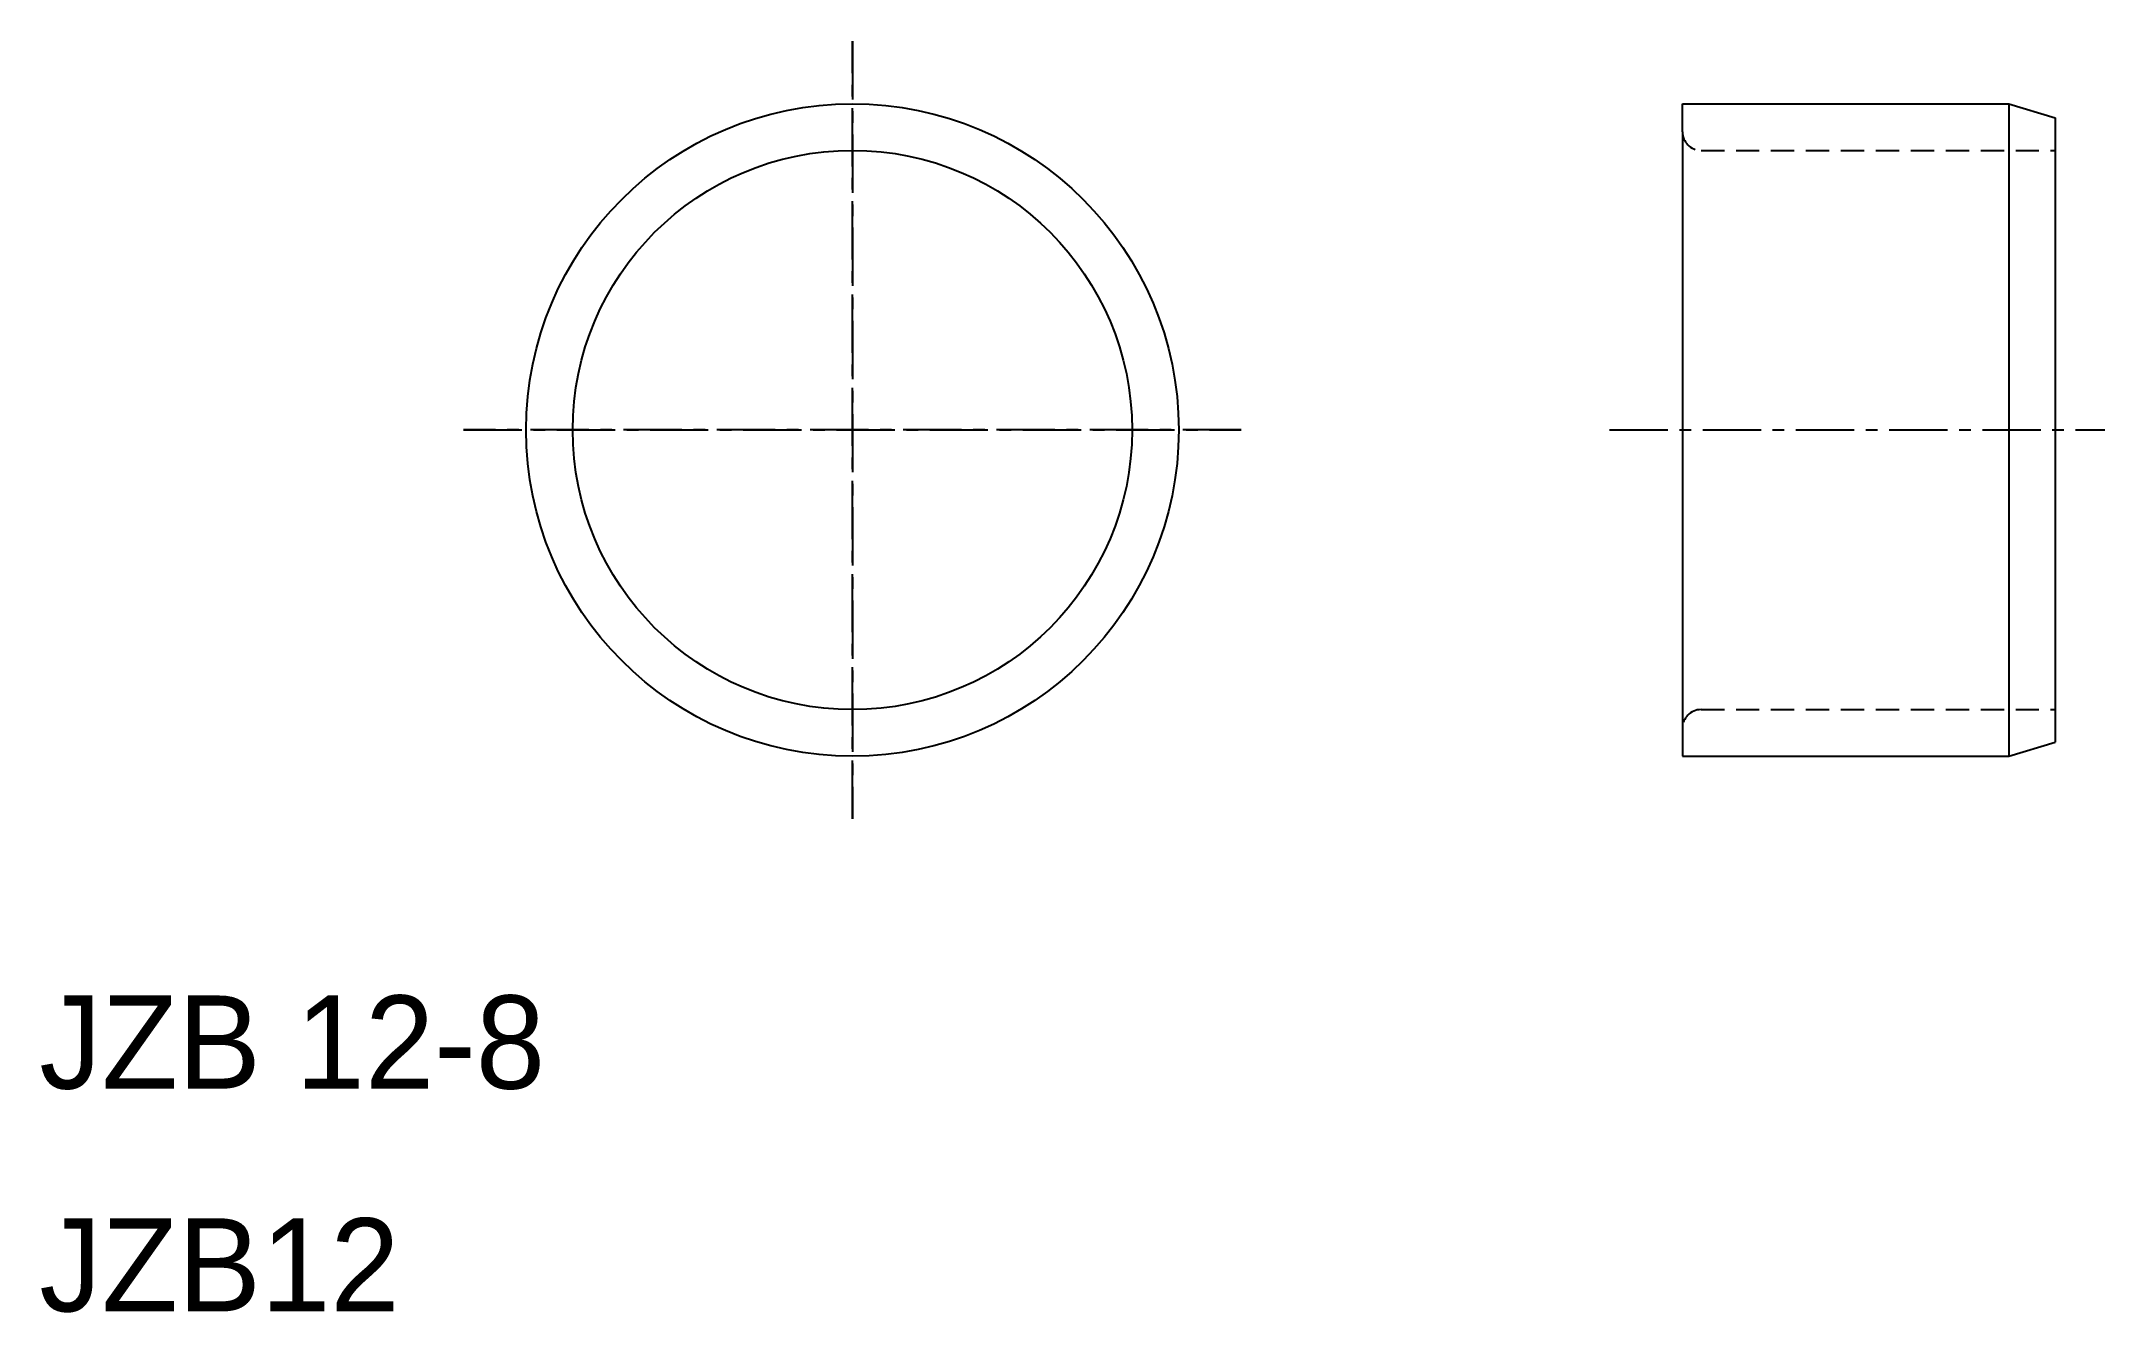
# Model space of a CAD drawing. Extents: x 10 to 54.3, y 10 to 37.3.
import ezdxf

# ---------------------------------------------------------------- set-up
doc = ezdxf.new("R2010")
doc.units = 0
doc.linetypes.add('CENTER', pattern=[2, 1.25, -0.25, 0.25, -0.25])
doc.linetypes.add('DASHED', pattern=[0.75, 0.5, -0.25])
doc.layers.get('0').update_dxf_attribs({"linetype": 'CONTINUOUS'})
doc.layers.add('CENTER', color=1, linetype='CENTER')

msp = doc.modelspace()

# ---------------------------------------------------------------- linework, layer by layer
at = {"color": 7, "linetype": 'CONTINUOUS'}
for p, q in [((45.251, 35.915), (52.251, 35.915)), ((45.251, 35.315), (45.251, 35.915)), ((52.251, 35.915), (52.251, 21.915)), ((52.251, 35.915), (53.251, 35.615)), ((53.251, 35.615), (53.251, 22.215)), ((45.251, 35.315), (45.251, 22.515)), ((45.251, 22.515), (45.251, 21.915)), ((52.251, 21.915), (53.251, 22.215)), ((45.251, 21.915), (52.251, 21.915))]:
    msp.add_line(p, q, dxfattribs=at)
at = {"color": 3, "linetype": 'DASHED'}
for p, q in [((45.651, 34.915), (53.251, 34.915)), ((45.651, 22.915), (53.251, 22.915))]:
    msp.add_line(p, q, dxfattribs=at)
at = {"color": 7, "linetype": 'CONTINUOUS'}
for radius in [7, 6]:
    msp.add_circle((27.444, 28.915), radius, dxfattribs=at)
at = {"color": 3, "linetype": 'DASHED'}
for centre, start, end in [((45.651, 35.315), 180, 270), ((45.651, 22.515), 90, 180)]:
    msp.add_arc(centre, 0.4, start, end, dxfattribs=at)
at = {"layer": 'CENTER', "color": 1, "linetype": 'CENTER'}
for p, q in [((27.444, 37.257), (27.444, 20.573)), ((27.444, 20.573), (27.444, 37.257)), ((19.102, 28.915), (35.786, 28.915)), ((35.786, 28.915), (19.102, 28.915)), ((43.687, 28.915), (54.311, 28.915))]:
    msp.add_line(p, q, dxfattribs=at)

# ---------------------------------------------------------------- texts
at = {"color": 7, "linetype": 'CONTINUOUS'}
for s, p in [('JZB 12-8', (10, 14.78)), ('JZB12', (10, 10))]:
    msp.add_text(s, height=2, dxfattribs=at).set_placement(p)

doc.saveas('drawing.dxf')
